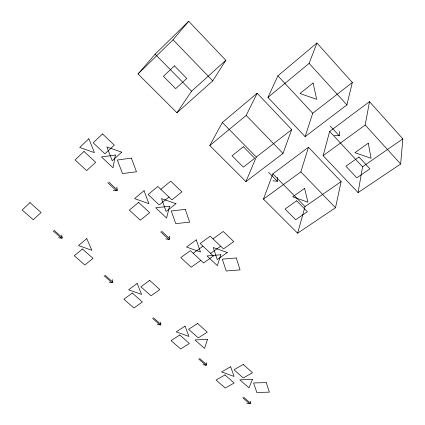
<?xml version="1.0" encoding="UTF-8"?>
<svg xmlns="http://www.w3.org/2000/svg" width="425" height="425" viewBox="0 0 425 425"><rect width="100%" height="100%" fill="white"/><g stroke="black" fill="none" stroke-linecap="round" stroke-linejoin="round"><path stroke-width="0.64" d="M250.352 401.221L250.325 403.75L246.744 403.144M272.892 180.779L277.419 181.3L277.546 177.331M334.363 135.293L339.24 135.793L339.607 131.41M400.653 164.008L402.852 138.863L369.506 101.66L329.651 131.426L323.122 155.667L358.084 192.589L400.653 164.008L365.187 125.019L369.506 101.66M358.084 192.589L362.562 166.754L402.852 138.863M335.516 207.74L341.126 181.592L308.476 147.241L272.839 173.857L263.473 199.123L297.612 233.192L335.516 207.74L300.842 171.897L308.476 147.241M346.89 104.906L352.33 82.503L316.944 43.026L277.876 75.841L267.957 97.415L305.108 136.643L346.89 104.906L309.118 63.383L316.944 43.026M297.612 233.192L305.022 206.587L341.126 181.592M305.108 136.643L312.726 113.252L352.33 82.503M282.992 153.441L291.688 129.582L257.152 93.25L222.333 122.501L209.764 145.531L245.91 181.602L282.992 153.441L246.197 115.409L257.152 93.25M245.91 181.602L256.307 157.048L291.688 129.582M212.76 80.84L225.834 60.307L188.711 21.25L155.136 54.172L138.04 73.955L176.959 112.79L212.76 80.84L173.033 39.769L188.711 21.25M176.959 112.79L191.563 91.21L225.834 60.307M138.04 73.955L173.033 39.769M209.764 145.531L246.197 115.409M267.957 97.415L309.118 63.383M160.825 189.332L170.754 181.156L181.927 191.872L171.928 199.883L157.829 186.485L148.128 194.528L159.2 204.951L168.964 197.067M263.473 199.123L300.842 171.897M323.122 155.667L365.187 125.019M193.173 253.263L202.975 246.155M212.983 238.893L223.21 231.471L233.782 241.613L223.502 248.88L210.147 236.194L200.154 243.493L213.435 255.999L203.58 262.963L190.368 250.644L180.784 257.64L191.165 267.235L200.802 260.376M210.646 253.369L220.692 246.213M113.193 190.267L117.273 190.767L116.864 187.08M165.702 238.935L169.724 239.466L169.495 236.04M58.512 237.745L62.273 238.255L61.721 234.961M109.071 282.173L112.79 282.71L112.402 279.629M157.186 324.445L160.852 325.013L160.618 322.129M203.023 364.724L206.646 365.309L206.55 362.615M54.007 230.276L62.135 237.437M104.959 275.134L112.689 281.94M153.43 317.81L160.793 324.291M199.607 358.461L206.624 364.639M243.637 397.226L250.33 403.118M53.205 230.982L61.333 238.127M104.13 275.777L111.86 282.577M152.575 318.399L159.938 324.87M198.725 358.992L205.742 365.165M242.739 397.71L249.427 403.596M108.71 181.985L117.172 189.847M161.649 231.163L169.671 238.611M107.796 182.792L116.253 190.639M160.703 231.896L168.72 239.333M155.136 54.172L191.563 91.21M222.333 122.501L256.307 157.048M272.839 173.857L305.022 206.587M268.568 172.311L277.419 181.3M277.876 75.841L312.726 113.252M329.651 131.426L362.562 166.754M330.161 126.012L339.24 135.793M115.382 155.003L113.013 167.769L101.474 156.942L115.382 155.003M169.559 206.237L166.605 218.041L155.678 207.793L169.559 206.237M220.857 254.745L217.372 265.668L207.018 255.951L220.857 254.745M207.549 339.325L204.505 348.404L194.969 339.942L207.549 339.325M252.418 379.445L248.976 387.892L239.881 379.817L252.418 379.445M88.852 138.736L79.73 147.459L94.419 152.633L88.852 138.736M29.957 202.645L22.148 210.035L33.23 219.752L41.108 212.5L29.957 202.645M84.022 151.459L75.076 159.928L86.626 170.606L95.652 162.302L84.022 151.459M102.521 133.944L93.171 142.8L104.874 153.813L114.304 145.132L102.521 133.944M174.436 65.859L163.418 76.293L175.663 88.66L186.761 78.444L174.436 65.859M121.699 152.161L112.221 160.73L106.85 146.933L121.699 152.161M86.796 238.616L78.513 245.549L91.88 250.304L86.796 238.616M144.043 190.682L134.576 198.608L148.893 203.671L144.043 190.682M82.423 249.002L74.285 255.744L84.819 264.982L93.022 258.363L82.423 249.002M138.635 202.396L129.349 210.099L140.292 220.208L149.643 212.659L138.635 202.396M313.087 82.997L299.997 93.532L316.689 99.338L313.087 82.997M243.382 146.742L232.045 155.778L243.339 167.121L254.74 158.27L243.382 146.742M175.961 203.713L166.154 211.496L161.489 198.602L175.961 203.713M137.148 283.464L128.578 289.781L141.631 294.435L137.148 283.464M196.286 239.854L186.522 247.053L200.483 252.004L196.286 239.854M132.292 293.064L123.872 299.216L133.896 308.003L142.375 301.968L132.292 293.064M149.643 280.388L140.882 286.79L151.018 295.816L159.832 289.542L149.643 280.388M304.571 188.397L292.708 196.823L307.955 202.183L304.571 188.397M368.257 143.177L354.902 152.66L371.11 158.323L368.257 143.177M296.661 200.839L285.047 209.01L295.71 219.72L307.381 211.719L296.661 200.839M358.955 157.022L345.897 166.202L356.819 177.82L369.92 168.831L358.955 157.022M227.322 252.508L217.233 259.574L213.212 247.515L227.322 252.508M185.04 326.113L176.216 331.872L188.976 336.435L185.04 326.113M179.754 334.996L171.084 340.6L180.641 348.978L189.359 343.48L179.754 334.996M197.604 323.457L188.594 329.285L198.241 337.875L207.299 332.164L197.604 323.457M230.648 366.733L221.606 371.971L234.085 376.444L230.648 366.733M224.979 374.951L216.091 380.056L225.208 388.046L234.138 383.042L224.979 374.951M243.265 364.453L234.037 369.75L243.233 377.942L252.498 372.746L243.265 364.453M131.373 158.105L117.321 160.034L122.538 173.581L136.478 171.769L131.373 158.105M185.263 209.398L171.243 210.938L175.769 223.603L189.678 222.158L185.263 209.398M236.284 257.954L222.307 259.144L226.206 270.996L240.067 269.891L236.284 257.954M266.252 382.606L253.608 382.962L256.817 392.456L269.365 392.153L266.252 382.606"/></g></svg>
